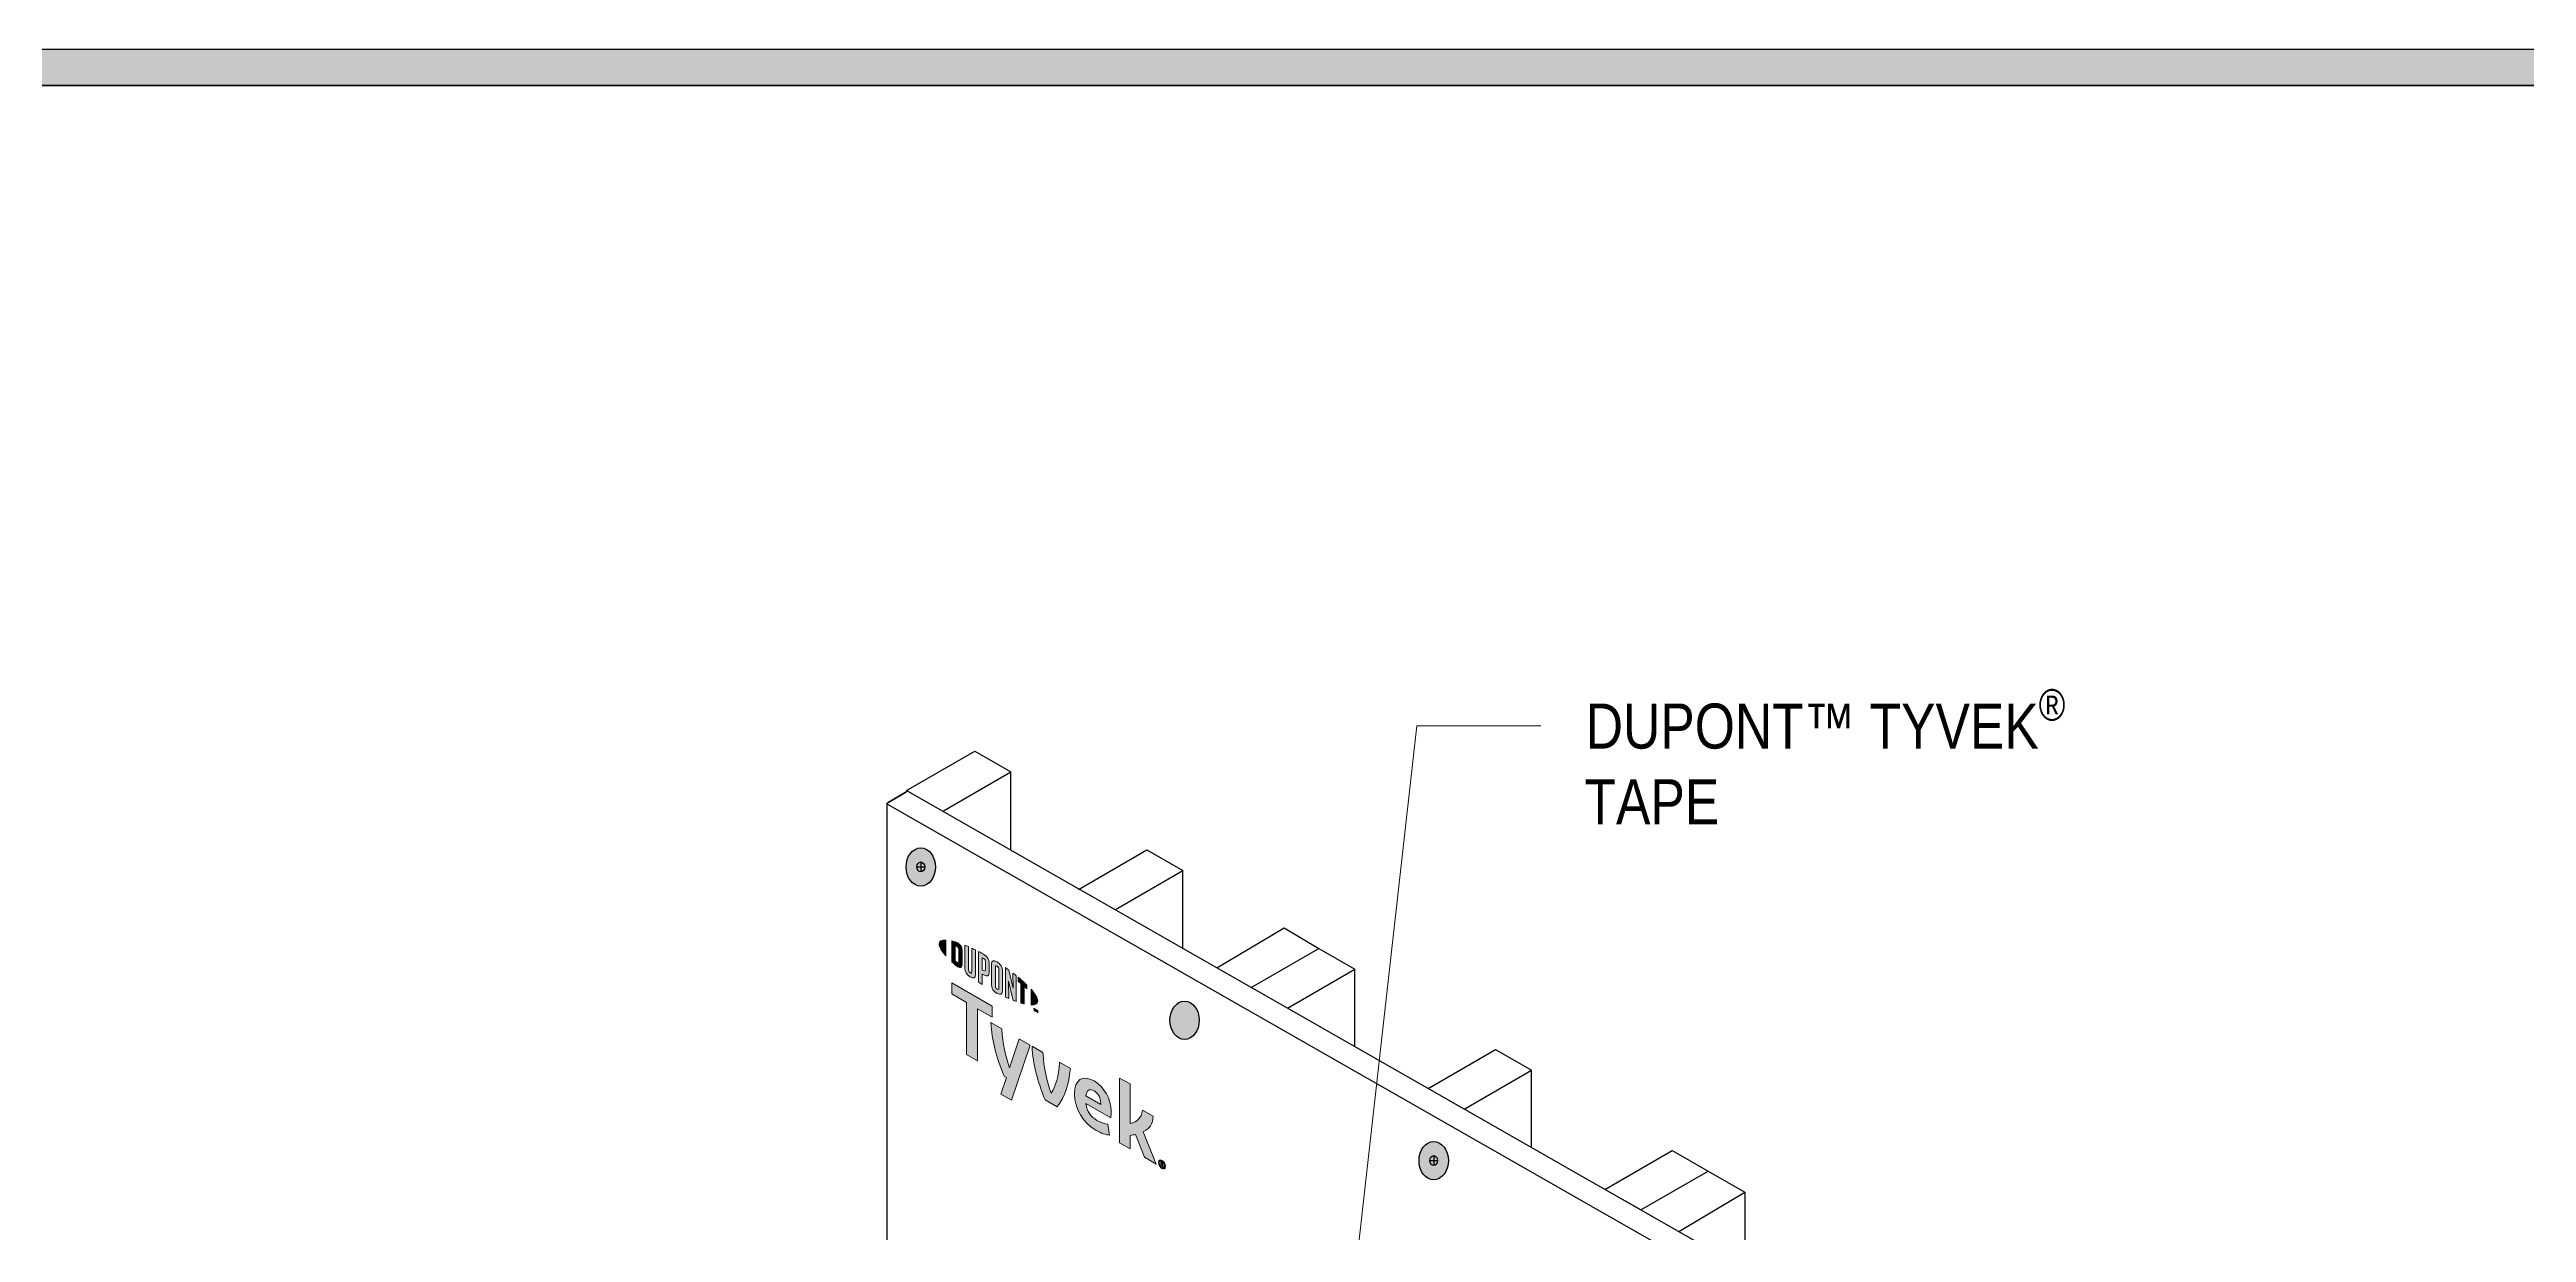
# Model space of a CAD drawing. Extents: x -1140 to 5605, y -816 to 2382.
# Drawn here: x 3921 to 4539, y 1428 to 1724 of the extents above; entities that cross this region are included whole.
import ezdxf

# ---------------------------------------------------------------- set-up
doc = ezdxf.new("R2010")
doc.units = 0
doc.header["$MEASUREMENT"] = 0
for name, color, linetype, lineweight in [('.ATI-TEXT', 7, 'Continuous', 0), ('G-ANNO-TTLB', 7, 'Continuous', 0), ('TYVEK', 7, 'Continuous', 0), ('wall scratch', 7, 'Continuous', 0), ('X-REF - TRACED', 7, 'Continuous', 0)]:
    doc.layers.add(name, color=color, linetype=linetype, lineweight=lineweight)

# ---------------------------------------------------------------- blocks, each defined once
blk = doc.blocks.new('Block_48')
at = {"layer": 'wall scratch', "color": 18, "lineweight": 25, "true_color": 0x000000}
for points in [[(4130.25, 1535.75)], [(4130.25, 1113.39)]]:
    blk.add_lwpolyline(points, dxfattribs=at)
blk = doc.blocks.new('Block_121')
at = {"layer": 'TYVEK', "true_color": 0x003b71, "transparency": 33554687}
h = blk.add_hatch(color=156, dxfattribs=at)
h.dxf.hatch_style = 2
edge = h.paths.add_edge_path()
edge.add_ellipse((4266.47, 1446.27), major_axis=(0, 4.78), ratio=0.766948, start_angle=0, end_angle=360)
at = {"layer": 'TYVEK', "color": 18, "lineweight": 25, "true_color": 0x000000}
for p, q in [((4266.47, 1447.53), (4266.47, 1445.06)), ((4265.5, 1446.3), (4267.44, 1446.3))]:
    blk.add_line(p, q, dxfattribs=at)
blk.add_lwpolyline([(4265.96, 1450.63)], dxfattribs=at)
for centre, major_axis, ratio in [((4266.47, 1446.27), (0, 4.78), 0.766948), ((4266.47, 1446.3), (0, 1.23), 0.788846)]:
    blk.add_ellipse(centre, major_axis=major_axis, ratio=ratio, dxfattribs=at)
blk = doc.blocks.new('Block_122')
at = {"layer": 'TYVEK', "true_color": 0x003b71, "transparency": 33554687}
h = blk.add_hatch(color=156, dxfattribs=at)
h.dxf.hatch_style = 2
edge = h.paths.add_edge_path()
edge.add_ellipse((4138.4, 1519.61), major_axis=(0, 4.78), ratio=0.766948, start_angle=0, end_angle=360)
at = {"layer": 'TYVEK', "color": 18, "lineweight": 25, "true_color": 0x000000}
for p, q in [((4137.43, 1519.64), (4139.38, 1519.64)), ((4138.4, 1520.87), (4138.4, 1518.41))]:
    blk.add_line(p, q, dxfattribs=at)
for centre, major_axis, ratio in [((4138.4, 1519.61), (0, 4.78), 0.766948), ((4138.4, 1519.64), (0, 1.23), 0.788846)]:
    blk.add_ellipse(centre, major_axis=major_axis, ratio=ratio, dxfattribs=at)
blk = doc.blocks.new('Block_486')
at = {"layer": '.ATI-TEXT', "char_height": 0.2, "attachment_point": 7}
for s, insert in [('\\C18;\\c0;\\FArial Narrow|b0|i0|c1;\\H11.249999;\\W1.000000;DUPONT™ TYVEK', (4304.45, 1549.03)), ('\\C18;\\c0;\\FArial Narrow|b0|i0|c1;\\H7.874999;\\W1.000000;®', (4417.55, 1556.06)), ('\\C18;\\c0;\\FArial Narrow|b0|i0|c1;\\H11.249999;\\W1.000000;TAPE', (4304.12, 1530.28))]:
    blk.add_mtext(s, dxfattribs=dict(at, insert=insert))
blk = doc.blocks.new('Block_485')
at = {"layer": '.ATI-TEXT', "true_color": 0x000000, "transparency": 33554687}
h = blk.add_hatch(color=18, dxfattribs=at)
h.dxf.hatch_style = 2
h.paths.add_polyline_path([(4245.47, 1388.12), (4242.35, 1377.15), (4241.74, 1388.54)])
at = {"layer": '.ATI-TEXT', "color": 18, "lineweight": 0, "true_color": 0x000000}
for p, q in [((4243.61, 1388.33), (4262.23, 1554.85)), ((4262.23, 1554.85), (4293.19, 1554.85))]:
    blk.add_line(p, q, dxfattribs=at)
at = {"layer": '.ATI-TEXT'}
blk.add_lwpolyline([(4245.47, 1388.12), (4242.35, 1377.15), (4241.74, 1388.54), (4241.74, 1388.54)], close=True, dxfattribs=at)
blk.add_blockref('Block_486', (0, 0), dxfattribs=at)
blk = doc.blocks.new('Block_546')
at = {"layer": 'X-REF - TRACED', "true_color": 0x848484, "transparency": 33554687}
h = blk.add_hatch(color=252, dxfattribs=at)
h.dxf.hatch_style = 2
edge = h.paths.add_edge_path()
edge.add_spline(control_points=[(4142.99, 1500.36), (4142.99, 1499.64), (4143.6, 1498.61), (4144.67, 1497.41), (4144.67, 1497.41), (4144.67, 1501.35), (4144.67, 1501.35), (4143.6, 1501.39), (4142.99, 1501.07), (4142.99, 1500.36)], knot_values=[0, 0, 0, 0, 1, 1, 1, 2, 2, 2, 3, 3, 3, 3], degree=3, periodic=0)
h = blk.add_hatch(color=252, dxfattribs=at)
h.dxf.hatch_style = 2
edge = h.paths.add_edge_path()
edge.add_spline(control_points=[(4147.87, 1495.93), (4147.87, 1495.63), (4147.71, 1495.62), (4147.52, 1495.73), (4147.38, 1495.81), (4147.15, 1496), (4146.96, 1496.17), (4146.96, 1496.17), (4146.96, 1499.94), (4146.96, 1499.94), (4147.15, 1499.89), (4147.38, 1499.82), (4147.52, 1499.73), (4147.71, 1499.62), (4147.87, 1499.43), (4147.87, 1499.13), (4147.87, 1499.13), (4147.87, 1495.93), (4147.87, 1495.93)], knot_values=[0, 0, 0, 0, 1, 1, 1, 2, 2, 2, 3, 3, 3, 4, 4, 4, 5, 5, 5, 6, 6, 6, 6], degree=3, periodic=0)
edge = h.paths.add_edge_path()
edge.add_spline(control_points=[(4147.65, 1500.65), (4147.35, 1500.82), (4146.92, 1500.97), (4146.14, 1501.14), (4146.14, 1501.14), (4146.14, 1495.91), (4146.14, 1495.91), (4146.83, 1495.28), (4147.35, 1494.84), (4147.65, 1494.67), (4148.33, 1494.27), (4148.72, 1494.53), (4148.72, 1495.3), (4148.72, 1495.3), (4148.72, 1498.77), (4148.72, 1498.77), (4148.72, 1499.54), (4148.33, 1500.25), (4147.65, 1500.65)], knot_values=[0, 0, 0, 0, 1, 1, 1, 2, 2, 2, 3, 3, 3, 4, 4, 4, 5, 5, 5, 6, 6, 6, 6], degree=3, periodic=0)
h = blk.add_hatch(color=252, dxfattribs=at)
h.dxf.hatch_style = 2
edge = h.paths.add_edge_path()
edge.add_spline(control_points=[(4151.11, 1493.44), (4151.11, 1493.14), (4151.02, 1493), (4150.69, 1493.24), (4150.37, 1493.47), (4150.28, 1493.68), (4150.28, 1494.03), (4150.28, 1494.03), (4150.28, 1499.72), (4150.28, 1499.72), (4150.07, 1499.82), (4149.59, 1500.02), (4149.39, 1500.1), (4149.39, 1500.1), (4149.39, 1494.35), (4149.39, 1494.35), (4149.39, 1493.43), (4149.77, 1492.85), (4150.69, 1492.2), (4151.54, 1491.6), (4152.05, 1491.79), (4152.05, 1492.81), (4152.05, 1492.81), (4152.05, 1498.89), (4152.05, 1498.89), (4151.88, 1498.98), (4151.3, 1499.26), (4151.11, 1499.34), (4151.11, 1499.34), (4151.11, 1493.44), (4151.11, 1493.44)], knot_values=[0, 0, 0, 0, 1, 1, 1, 2, 2, 2, 3, 3, 3, 4, 4, 4, 5, 5, 5, 6, 6, 6, 7, 7, 7, 8, 8, 8, 9, 9, 9, 10, 10, 10, 10], degree=3, periodic=0)
h = blk.add_hatch(color=252, dxfattribs=at)
h.dxf.hatch_style = 2
edge = h.paths.add_edge_path()
edge.add_spline(control_points=[(4154.53, 1493.97), (4154.53, 1493.64), (4154.43, 1493.53), (4154.05, 1493.75), (4154.05, 1493.75), (4153.72, 1493.94), (4153.72, 1493.94), (4153.72, 1493.94), (4153.72, 1496.96), (4153.72, 1496.96), (4153.87, 1496.88), (4153.95, 1496.84), (4154.04, 1496.79), (4154.45, 1496.55), (4154.53, 1496.32), (4154.53, 1495.99), (4154.53, 1495.99), (4154.53, 1493.97), (4154.53, 1493.97)], knot_values=[0, 0, 0, 0, 1, 1, 1, 2, 2, 2, 3, 3, 3, 4, 4, 4, 5, 5, 5, 6, 6, 6, 6], degree=3, periodic=0)
edge = h.paths.add_edge_path()
edge.add_spline(control_points=[(4154.09, 1497.82), (4153.93, 1497.92), (4153.33, 1498.24), (4152.78, 1498.52), (4152.78, 1498.52), (4152.78, 1490.86), (4152.78, 1490.86), (4152.97, 1490.75), (4153.46, 1490.43), (4153.72, 1490.27), (4153.72, 1490.27), (4153.72, 1492.87), (4153.72, 1492.87), (4153.72, 1492.87), (4154.09, 1492.66), (4154.09, 1492.66), (4155.07, 1492.1), (4155.48, 1492.37), (4155.48, 1493.34), (4155.48, 1493.34), (4155.48, 1495.6), (4155.48, 1495.6), (4155.48, 1496.55), (4155.02, 1497.29), (4154.09, 1497.82)], knot_values=[0, 0, 0, 0, 1, 1, 1, 2, 2, 2, 3, 3, 3, 4, 4, 4, 5, 5, 5, 6, 6, 6, 7, 7, 7, 8, 8, 8, 8], degree=3, periodic=0)
h = blk.add_hatch(color=252, dxfattribs=at)
h.dxf.hatch_style = 2
edge = h.paths.add_edge_path()
edge.add_spline(control_points=[(4157.88, 1489.36), (4157.88, 1489.06), (4157.8, 1488.95), (4157.46, 1489.13), (4157.12, 1489.32), (4157.03, 1489.54), (4157.03, 1489.85), (4157.03, 1489.85), (4157.03, 1494.63), (4157.03, 1494.63), (4157.03, 1494.94), (4157.12, 1495.06), (4157.46, 1494.85), (4157.8, 1494.65), (4157.88, 1494.43), (4157.88, 1494.13), (4157.88, 1494.13), (4157.88, 1489.36), (4157.88, 1489.36)], knot_values=[0, 0, 0, 0, 1, 1, 1, 2, 2, 2, 3, 3, 3, 4, 4, 4, 5, 5, 5, 6, 6, 6, 6], degree=3, periodic=0)
edge = h.paths.add_edge_path()
edge.add_spline(control_points=[(4157.46, 1495.92), (4156.59, 1496.47), (4156.08, 1496.33), (4156.08, 1495.32), (4156.08, 1495.32), (4156.08, 1490.31), (4156.08, 1490.31), (4156.08, 1489.25), (4156.55, 1488.54), (4157.46, 1488.06), (4158.36, 1487.58), (4158.83, 1487.7), (4158.83, 1488.84), (4158.83, 1488.84), (4158.83, 1493.61), (4158.83, 1493.61), (4158.83, 1494.69), (4158.41, 1495.32), (4157.46, 1495.92)], knot_values=[0, 0, 0, 0, 1, 1, 1, 2, 2, 2, 3, 3, 3, 4, 4, 4, 5, 5, 5, 6, 6, 6, 6], degree=3, periodic=0)
h = blk.add_hatch(color=252, dxfattribs=at)
h.dxf.hatch_style = 2
edge = h.paths.add_edge_path()
edge.add_spline(control_points=[(4161.43, 1489.36), (4161.43, 1489.36), (4160.39, 1493.86), (4160.39, 1493.86), (4160.11, 1494.06), (4159.77, 1494.3), (4159.51, 1494.48), (4159.51, 1494.48), (4159.51, 1487.14), (4159.51, 1487.14), (4159.69, 1487.05), (4160.16, 1486.84), (4160.41, 1486.74), (4160.41, 1486.74), (4160.33, 1491.11), (4160.33, 1491.11), (4160.33, 1491.11), (4161.43, 1486.31), (4161.43, 1486.31), (4161.67, 1486.22), (4162.01, 1486.09), (4162.24, 1486.01), (4162.24, 1486.01), (4162.24, 1492.46), (4162.24, 1492.46), (4162, 1492.65), (4161.58, 1492.98), (4161.37, 1493.13), (4161.37, 1493.13), (4161.43, 1489.36), (4161.43, 1489.36)], knot_values=[0, 0, 0, 0, 1, 1, 1, 2, 2, 2, 3, 3, 3, 4, 4, 4, 5, 5, 5, 6, 6, 6, 7, 7, 7, 8, 8, 8, 9, 9, 9, 10, 10, 10, 10], degree=3, periodic=0)
h = blk.add_hatch(color=252, dxfattribs=at)
h.dxf.hatch_style = 2
edge = h.paths.add_edge_path()
edge.add_spline(control_points=[(4162.7, 1491.07), (4162.93, 1490.88), (4163.16, 1490.7), (4163.38, 1490.51), (4163.38, 1490.51), (4163.38, 1485.63), (4163.38, 1485.63), (4163.59, 1485.57), (4163.97, 1485.46), (4164.22, 1485.4), (4164.22, 1485.4), (4164.22, 1489.8), (4164.22, 1489.8), (4164.47, 1489.59), (4164.7, 1489.38), (4164.91, 1489.19), (4164.91, 1489.19), (4164.91, 1490.13), (4164.91, 1490.13), (4164.24, 1490.78), (4163.53, 1491.41), (4162.7, 1492.09), (4162.7, 1492.09), (4162.7, 1491.07), (4162.7, 1491.07)], knot_values=[0, 0, 0, 0, 1, 1, 1, 2, 2, 2, 3, 3, 3, 4, 4, 4, 5, 5, 5, 6, 6, 6, 7, 7, 7, 8, 8, 8, 8], degree=3, periodic=0)
h = blk.add_hatch(color=252, dxfattribs=at)
h.dxf.hatch_style = 2
edge = h.paths.add_edge_path()
edge.add_spline(control_points=[(4167.59, 1486.15), (4167.59, 1485.43), (4166.98, 1485.11), (4165.92, 1485.14), (4165.92, 1485.14), (4165.92, 1489.09), (4165.92, 1489.09), (4166.98, 1487.89), (4167.59, 1486.87), (4167.59, 1486.15)], knot_values=[0, 0, 0, 0, 1, 1, 1, 2, 2, 2, 3, 3, 3, 3], degree=3, periodic=0)
h = blk.add_hatch(color=252, dxfattribs=at)
h.dxf.hatch_style = 2
edge = h.paths.add_edge_path()
edge.add_spline(control_points=[(4167.1, 1484.07), (4167.1, 1484.07), (4167.2, 1484.01), (4167.2, 1484.01), (4167.2, 1484.01), (4167.35, 1483.65), (4167.35, 1483.65), (4167.35, 1483.65), (4167.5, 1483.84), (4167.5, 1483.84), (4167.5, 1483.84), (4167.59, 1483.78), (4167.59, 1483.78), (4167.59, 1483.78), (4167.59, 1483.21), (4167.59, 1483.21), (4167.59, 1483.21), (4167.5, 1483.26), (4167.5, 1483.26), (4167.5, 1483.26), (4167.5, 1483.67), (4167.5, 1483.67), (4167.5, 1483.67), (4167.35, 1483.48), (4167.35, 1483.48), (4167.35, 1483.48), (4167.34, 1483.49), (4167.34, 1483.49), (4167.34, 1483.49), (4167.19, 1483.85), (4167.19, 1483.85), (4167.19, 1483.85), (4167.19, 1483.45), (4167.19, 1483.45), (4167.19, 1483.45), (4167.1, 1483.5), (4167.1, 1483.5), (4167.1, 1483.5), (4167.1, 1484.07), (4167.1, 1484.07)], knot_values=[0, 0, 0, 0, 1, 1, 1, 2, 2, 2, 3, 3, 3, 4, 4, 4, 5, 5, 5, 6, 6, 6, 7, 7, 7, 8, 8, 8, 9, 9, 9, 10, 10, 10, 11, 11, 11, 12, 12, 12, 13, 13, 13, 13], degree=3, periodic=0)
edge = h.paths.add_edge_path()
edge.add_spline(control_points=[(4166.74, 1484.17), (4166.74, 1484.17), (4166.59, 1484.26), (4166.59, 1484.26), (4166.59, 1484.26), (4166.59, 1484.36), (4166.59, 1484.36), (4166.59, 1484.36), (4166.99, 1484.13), (4166.99, 1484.13), (4166.99, 1484.13), (4166.99, 1484.03), (4166.99, 1484.03), (4166.99, 1484.03), (4166.84, 1484.12), (4166.84, 1484.12), (4166.84, 1484.12), (4166.84, 1483.65), (4166.84, 1483.65), (4166.84, 1483.65), (4166.74, 1483.7), (4166.74, 1483.7), (4166.74, 1483.7), (4166.74, 1484.17), (4166.74, 1484.17)], knot_values=[0, 0, 0, 0, 1, 1, 1, 2, 2, 2, 3, 3, 3, 4, 4, 4, 5, 5, 5, 6, 6, 6, 7, 7, 7, 8, 8, 8, 8], degree=3, periodic=0)
at = {"layer": 'X-REF - TRACED'}
for points, knots in [([(4142.99, 1500.36), (4142.99, 1499.64), (4143.6, 1498.61), (4144.67, 1497.41), (4144.67, 1497.41), (4144.67, 1501.35), (4144.67, 1501.35), (4143.6, 1501.39), (4142.99, 1501.07), (4142.99, 1500.36)], [0, 0, 0, 0, 1, 1, 1, 2, 2, 2, 3, 3, 3, 3]), ([(4147.65, 1500.65), (4147.35, 1500.82), (4146.92, 1500.97), (4146.14, 1501.14), (4146.14, 1501.14), (4146.14, 1495.91), (4146.14, 1495.91), (4146.83, 1495.28), (4147.35, 1494.84), (4147.65, 1494.67), (4148.33, 1494.27), (4148.72, 1494.53), (4148.72, 1495.3), (4148.72, 1495.3), (4148.72, 1498.77), (4148.72, 1498.77), (4148.72, 1499.54), (4148.33, 1500.25), (4147.65, 1500.65)], [0, 0, 0, 0, 1, 1, 1, 2, 2, 2, 3, 3, 3, 4, 4, 4, 5, 5, 5, 6, 6, 6, 6]), ([(4147.87, 1495.93), (4147.87, 1495.63), (4147.71, 1495.62), (4147.52, 1495.73), (4147.38, 1495.81), (4147.15, 1496), (4146.96, 1496.17), (4146.96, 1496.17), (4146.96, 1499.94), (4146.96, 1499.94), (4147.15, 1499.89), (4147.38, 1499.82), (4147.52, 1499.73), (4147.71, 1499.62), (4147.87, 1499.43), (4147.87, 1499.13), (4147.87, 1499.13), (4147.87, 1495.93), (4147.87, 1495.93)], [0, 0, 0, 0, 1, 1, 1, 2, 2, 2, 3, 3, 3, 4, 4, 4, 5, 5, 5, 6, 6, 6, 6]), ([(4151.11, 1493.44), (4151.11, 1493.14), (4151.02, 1493), (4150.69, 1493.24), (4150.37, 1493.47), (4150.28, 1493.68), (4150.28, 1494.03), (4150.28, 1494.03), (4150.28, 1499.72), (4150.28, 1499.72), (4150.07, 1499.82), (4149.59, 1500.02), (4149.39, 1500.1), (4149.39, 1500.1), (4149.39, 1494.35), (4149.39, 1494.35), (4149.39, 1493.43), (4149.77, 1492.85), (4150.69, 1492.2), (4151.54, 1491.6), (4152.05, 1491.79), (4152.05, 1492.81), (4152.05, 1492.81), (4152.05, 1498.89), (4152.05, 1498.89), (4151.88, 1498.98), (4151.3, 1499.26), (4151.11, 1499.34), (4151.11, 1499.34), (4151.11, 1493.44), (4151.11, 1493.44)], [0, 0, 0, 0, 1, 1, 1, 2, 2, 2, 3, 3, 3, 4, 4, 4, 5, 5, 5, 6, 6, 6, 7, 7, 7, 8, 8, 8, 9, 9, 9, 10, 10, 10, 10]), ([(4154.09, 1497.82), (4153.93, 1497.92), (4153.33, 1498.24), (4152.78, 1498.52), (4152.78, 1498.52), (4152.78, 1490.86), (4152.78, 1490.86), (4152.97, 1490.75), (4153.46, 1490.43), (4153.72, 1490.27), (4153.72, 1490.27), (4153.72, 1492.87), (4153.72, 1492.87), (4153.72, 1492.87), (4154.09, 1492.66), (4154.09, 1492.66), (4155.07, 1492.1), (4155.48, 1492.37), (4155.48, 1493.34), (4155.48, 1493.34), (4155.48, 1495.6), (4155.48, 1495.6), (4155.48, 1496.55), (4155.02, 1497.29), (4154.09, 1497.82)], [0, 0, 0, 0, 1, 1, 1, 2, 2, 2, 3, 3, 3, 4, 4, 4, 5, 5, 5, 6, 6, 6, 7, 7, 7, 8, 8, 8, 8]), ([(4154.53, 1493.97), (4154.53, 1493.64), (4154.43, 1493.53), (4154.05, 1493.75), (4154.05, 1493.75), (4153.72, 1493.94), (4153.72, 1493.94), (4153.72, 1493.94), (4153.72, 1496.96), (4153.72, 1496.96), (4153.87, 1496.88), (4153.95, 1496.84), (4154.04, 1496.79), (4154.45, 1496.55), (4154.53, 1496.32), (4154.53, 1495.99), (4154.53, 1495.99), (4154.53, 1493.97), (4154.53, 1493.97)], [0, 0, 0, 0, 1, 1, 1, 2, 2, 2, 3, 3, 3, 4, 4, 4, 5, 5, 5, 6, 6, 6, 6]), ([(4157.46, 1495.92), (4156.59, 1496.47), (4156.08, 1496.33), (4156.08, 1495.32), (4156.08, 1495.32), (4156.08, 1490.31), (4156.08, 1490.31), (4156.08, 1489.25), (4156.55, 1488.54), (4157.46, 1488.06), (4158.36, 1487.58), (4158.83, 1487.7), (4158.83, 1488.84), (4158.83, 1488.84), (4158.83, 1493.61), (4158.83, 1493.61), (4158.83, 1494.69), (4158.41, 1495.32), (4157.46, 1495.92)], [0, 0, 0, 0, 1, 1, 1, 2, 2, 2, 3, 3, 3, 4, 4, 4, 5, 5, 5, 6, 6, 6, 6]), ([(4157.88, 1489.36), (4157.88, 1489.06), (4157.8, 1488.95), (4157.46, 1489.13), (4157.12, 1489.32), (4157.03, 1489.54), (4157.03, 1489.85), (4157.03, 1489.85), (4157.03, 1494.63), (4157.03, 1494.63), (4157.03, 1494.94), (4157.12, 1495.06), (4157.46, 1494.85), (4157.8, 1494.65), (4157.88, 1494.43), (4157.88, 1494.13), (4157.88, 1494.13), (4157.88, 1489.36), (4157.88, 1489.36)], [0, 0, 0, 0, 1, 1, 1, 2, 2, 2, 3, 3, 3, 4, 4, 4, 5, 5, 5, 6, 6, 6, 6]), ([(4161.43, 1489.36), (4161.43, 1489.36), (4160.39, 1493.86), (4160.39, 1493.86), (4160.11, 1494.06), (4159.77, 1494.3), (4159.51, 1494.48), (4159.51, 1494.48), (4159.51, 1487.14), (4159.51, 1487.14), (4159.69, 1487.05), (4160.16, 1486.84), (4160.41, 1486.74), (4160.41, 1486.74), (4160.33, 1491.11), (4160.33, 1491.11), (4160.33, 1491.11), (4161.43, 1486.31), (4161.43, 1486.31), (4161.67, 1486.22), (4162.01, 1486.09), (4162.24, 1486.01), (4162.24, 1486.01), (4162.24, 1492.46), (4162.24, 1492.46), (4162, 1492.65), (4161.58, 1492.98), (4161.37, 1493.13), (4161.37, 1493.13), (4161.43, 1489.36), (4161.43, 1489.36)], [0, 0, 0, 0, 1, 1, 1, 2, 2, 2, 3, 3, 3, 4, 4, 4, 5, 5, 5, 6, 6, 6, 7, 7, 7, 8, 8, 8, 9, 9, 9, 10, 10, 10, 10]), ([(4162.7, 1491.07), (4162.93, 1490.88), (4163.16, 1490.7), (4163.38, 1490.51), (4163.38, 1490.51), (4163.38, 1485.63), (4163.38, 1485.63), (4163.59, 1485.57), (4163.97, 1485.46), (4164.22, 1485.4), (4164.22, 1485.4), (4164.22, 1489.8), (4164.22, 1489.8), (4164.47, 1489.59), (4164.7, 1489.38), (4164.91, 1489.19), (4164.91, 1489.19), (4164.91, 1490.13), (4164.91, 1490.13), (4164.24, 1490.78), (4163.53, 1491.41), (4162.7, 1492.09), (4162.7, 1492.09), (4162.7, 1491.07), (4162.7, 1491.07)], [0, 0, 0, 0, 1, 1, 1, 2, 2, 2, 3, 3, 3, 4, 4, 4, 5, 5, 5, 6, 6, 6, 7, 7, 7, 8, 8, 8, 8]), ([(4167.59, 1486.15), (4167.59, 1485.43), (4166.98, 1485.11), (4165.92, 1485.14), (4165.92, 1485.14), (4165.92, 1489.09), (4165.92, 1489.09), (4166.98, 1487.89), (4167.59, 1486.87), (4167.59, 1486.15)], [0, 0, 0, 0, 1, 1, 1, 2, 2, 2, 3, 3, 3, 3]), ([(4166.74, 1484.17), (4166.74, 1484.17), (4166.59, 1484.26), (4166.59, 1484.26), (4166.59, 1484.26), (4166.59, 1484.36), (4166.59, 1484.36), (4166.59, 1484.36), (4166.99, 1484.13), (4166.99, 1484.13), (4166.99, 1484.13), (4166.99, 1484.03), (4166.99, 1484.03), (4166.99, 1484.03), (4166.84, 1484.12), (4166.84, 1484.12), (4166.84, 1484.12), (4166.84, 1483.65), (4166.84, 1483.65), (4166.84, 1483.65), (4166.74, 1483.7), (4166.74, 1483.7), (4166.74, 1483.7), (4166.74, 1484.17), (4166.74, 1484.17)], [0, 0, 0, 0, 1, 1, 1, 2, 2, 2, 3, 3, 3, 4, 4, 4, 5, 5, 5, 6, 6, 6, 7, 7, 7, 8, 8, 8, 8]), ([(4167.1, 1484.07), (4167.1, 1484.07), (4167.2, 1484.01), (4167.2, 1484.01), (4167.2, 1484.01), (4167.35, 1483.65), (4167.35, 1483.65), (4167.35, 1483.65), (4167.5, 1483.84), (4167.5, 1483.84), (4167.5, 1483.84), (4167.59, 1483.78), (4167.59, 1483.78), (4167.59, 1483.78), (4167.59, 1483.21), (4167.59, 1483.21), (4167.59, 1483.21), (4167.5, 1483.26), (4167.5, 1483.26), (4167.5, 1483.26), (4167.5, 1483.67), (4167.5, 1483.67), (4167.5, 1483.67), (4167.35, 1483.48), (4167.35, 1483.48), (4167.35, 1483.48), (4167.34, 1483.49), (4167.34, 1483.49), (4167.34, 1483.49), (4167.19, 1483.85), (4167.19, 1483.85), (4167.19, 1483.85), (4167.19, 1483.45), (4167.19, 1483.45), (4167.19, 1483.45), (4167.1, 1483.5), (4167.1, 1483.5), (4167.1, 1483.5), (4167.1, 1484.07), (4167.1, 1484.07)], [0, 0, 0, 0, 1, 1, 1, 2, 2, 2, 3, 3, 3, 4, 4, 4, 5, 5, 5, 6, 6, 6, 7, 7, 7, 8, 8, 8, 9, 9, 9, 10, 10, 10, 11, 11, 11, 12, 12, 12, 13, 13, 13, 13])]:
    blk.add_open_spline(points, degree=3, knots=knots, dxfattribs=at)
blk = doc.blocks.new('Block_550')
at = {"layer": 'X-REF - TRACED', "true_color": 0x848484, "transparency": 33554687}
h = blk.add_hatch(color=252, dxfattribs=at)
h.dxf.hatch_style = 2
h.paths.add_polyline_path([(4156.24, 1484.82), (4146.14, 1490.66), (4146.14, 1487.91), (4149.79, 1485.81), (4149.79, 1472.81), (4152.6, 1471.19), (4152.6, 1484.19), (4156.24, 1482.08)])
h = blk.add_hatch(color=252, dxfattribs=at)
h.dxf.hatch_style = 2
edge = h.paths.add_edge_path()
edge.add_spline(control_points=[(4173.03, 1470.88), (4172.86, 1467.14), (4172.11, 1464.96), (4170.96, 1463.09), (4169.84, 1466.27), (4169.11, 1469.3), (4168.9, 1473.27), (4168.9, 1473.27), (4166.17, 1474.84), (4166.17, 1474.84), (4166.46, 1470.16), (4167.35, 1466.75), (4169.46, 1461.45), (4169.46, 1461.45), (4172.47, 1459.72), (4172.47, 1459.72), (4174.51, 1462.61), (4175.35, 1465.03), (4175.74, 1469.32), (4175.74, 1469.32), (4173.03, 1470.88), (4173.03, 1470.88)], knot_values=[0, 0, 0, 0, 1, 1, 1, 2, 2, 2, 3, 3, 3, 4, 4, 4, 5, 5, 5, 6, 6, 6, 7, 7, 7, 7], degree=3, periodic=0)
h = blk.add_hatch(color=252, dxfattribs=at)
h.dxf.hatch_style = 2
edge = h.paths.add_edge_path()
edge.add_spline(control_points=[(4179.6, 1462.43), (4179.6, 1462.43), (4183.33, 1460.28), (4183.33, 1460.28), (4183.33, 1460.28), (4183.33, 1460.55), (4183.33, 1460.55), (4183.33, 1461.81), (4182.74, 1463.07), (4181.66, 1463.7), (4180.53, 1464.35), (4179.78, 1463.86), (4179.6, 1462.43)], knot_values=[0, 0, 0, 0, 1, 1, 1, 2, 2, 2, 3, 3, 3, 4, 4, 4, 4], degree=3, periodic=0)
edge = h.paths.add_edge_path()
edge.add_spline(control_points=[(4185.55, 1452.66), (4184.68, 1452.71), (4183.41, 1453.13), (4182.11, 1453.88), (4178.96, 1455.7), (4176.8, 1459.24), (4176.8, 1462.97), (4176.8, 1466.55), (4178.78, 1467.83), (4181.66, 1466.17), (4184.23, 1464.68), (4185.92, 1461.62), (4185.92, 1458.61), (4185.92, 1457.93), (4185.88, 1457.37), (4185.84, 1456.94), (4185.84, 1456.94), (4179.64, 1460.52), (4179.64, 1460.52), (4179.9, 1458.58), (4180.82, 1457.23), (4182.39, 1456.33), (4183.35, 1455.77), (4184.27, 1455.49), (4185.12, 1455.41), (4185.12, 1455.41), (4185.55, 1452.66), (4185.55, 1452.66)], knot_values=[0, 0, 0, 0, 1, 1, 1, 2, 2, 2, 3, 3, 3, 4, 4, 4, 5, 5, 5, 6, 6, 6, 7, 7, 7, 8, 8, 8, 9, 9, 9, 9], degree=3, periodic=0)
h = blk.add_hatch(color=252, dxfattribs=at)
h.dxf.hatch_style = 2
edge = h.paths.add_edge_path()
edge.add_spline(control_points=[(4193.94, 1453.46), (4193.94, 1453.46), (4197.2, 1445.44), (4197.2, 1445.44), (4197.2, 1445.44), (4194.26, 1447.14), (4194.26, 1447.14), (4194.26, 1447.14), (4192, 1452.83), (4192, 1452.83), (4191.59, 1452.73), (4191.16, 1452.64), (4190.69, 1452.57), (4190.69, 1452.57), (4190.69, 1449.2), (4190.69, 1449.2), (4190.69, 1449.2), (4187.98, 1450.76), (4187.98, 1450.76), (4187.98, 1450.76), (4187.98, 1466.88), (4187.98, 1466.88), (4187.98, 1466.88), (4190.69, 1465.48), (4190.69, 1465.48), (4190.69, 1465.48), (4190.69, 1455.56), (4190.69, 1455.56), (4192.53, 1455.87), (4193.43, 1456.92), (4193.75, 1458.92), (4193.75, 1458.92), (4196.43, 1457.37), (4196.43, 1457.37), (4196.37, 1455.47), (4195.51, 1454.24), (4193.94, 1453.46)], knot_values=[0, 0, 0, 0, 1, 1, 1, 2, 2, 2, 3, 3, 3, 4, 4, 4, 5, 5, 5, 6, 6, 6, 7, 7, 7, 8, 8, 8, 9, 9, 9, 10, 10, 10, 11, 11, 11, 12, 12, 12, 12], degree=3, periodic=0)
at = {"layer": 'X-REF - TRACED'}
blk.add_lwpolyline([(4156.24, 1484.82), (4146.14, 1490.66), (4146.14, 1487.91), (4149.79, 1485.81), (4149.79, 1472.81), (4152.6, 1471.19), (4152.6, 1484.19), (4156.24, 1482.08)], close=True, dxfattribs=at)
for points, knots in [([(4173.03, 1470.88), (4172.86, 1467.14), (4172.11, 1464.96), (4170.96, 1463.09), (4169.84, 1466.27), (4169.11, 1469.3), (4168.9, 1473.27), (4168.9, 1473.27), (4166.17, 1474.84), (4166.17, 1474.84), (4166.46, 1470.16), (4167.35, 1466.75), (4169.46, 1461.45), (4169.46, 1461.45), (4172.47, 1459.72), (4172.47, 1459.72), (4174.51, 1462.61), (4175.35, 1465.03), (4175.74, 1469.32), (4175.74, 1469.32), (4173.03, 1470.88), (4173.03, 1470.88)], [0, 0, 0, 0, 1, 1, 1, 2, 2, 2, 3, 3, 3, 4, 4, 4, 5, 5, 5, 6, 6, 6, 7, 7, 7, 7]), ([(4185.55, 1452.66), (4184.68, 1452.71), (4183.41, 1453.13), (4182.11, 1453.88), (4178.96, 1455.7), (4176.8, 1459.24), (4176.8, 1462.97), (4176.8, 1466.55), (4178.78, 1467.83), (4181.66, 1466.17), (4184.23, 1464.68), (4185.92, 1461.62), (4185.92, 1458.61), (4185.92, 1457.93), (4185.88, 1457.37), (4185.84, 1456.94), (4185.84, 1456.94), (4179.64, 1460.52), (4179.64, 1460.52), (4179.9, 1458.58), (4180.82, 1457.23), (4182.39, 1456.33), (4183.35, 1455.77), (4184.27, 1455.49), (4185.12, 1455.41), (4185.12, 1455.41), (4185.55, 1452.66), (4185.55, 1452.66)], [0, 0, 0, 0, 1, 1, 1, 2, 2, 2, 3, 3, 3, 4, 4, 4, 5, 5, 5, 6, 6, 6, 7, 7, 7, 8, 8, 8, 9, 9, 9, 9]), ([(4193.94, 1453.46), (4193.94, 1453.46), (4197.2, 1445.44), (4197.2, 1445.44), (4197.2, 1445.44), (4194.26, 1447.14), (4194.26, 1447.14), (4194.26, 1447.14), (4192, 1452.83), (4192, 1452.83), (4191.59, 1452.73), (4191.16, 1452.64), (4190.69, 1452.57), (4190.69, 1452.57), (4190.69, 1449.2), (4190.69, 1449.2), (4190.69, 1449.2), (4187.98, 1450.76), (4187.98, 1450.76), (4187.98, 1450.76), (4187.98, 1466.88), (4187.98, 1466.88), (4187.98, 1466.88), (4190.69, 1465.48), (4190.69, 1465.48), (4190.69, 1465.48), (4190.69, 1455.56), (4190.69, 1455.56), (4192.53, 1455.87), (4193.43, 1456.92), (4193.75, 1458.92), (4193.75, 1458.92), (4196.43, 1457.37), (4196.43, 1457.37), (4196.37, 1455.47), (4195.51, 1454.24), (4193.94, 1453.46)], [0, 0, 0, 0, 1, 1, 1, 2, 2, 2, 3, 3, 3, 4, 4, 4, 5, 5, 5, 6, 6, 6, 7, 7, 7, 8, 8, 8, 9, 9, 9, 10, 10, 10, 11, 11, 11, 12, 12, 12, 12]), ([(4179.6, 1462.43), (4179.6, 1462.43), (4183.33, 1460.28), (4183.33, 1460.28), (4183.33, 1460.28), (4183.33, 1460.55), (4183.33, 1460.55), (4183.33, 1461.81), (4182.74, 1463.07), (4181.66, 1463.7), (4180.53, 1464.35), (4179.78, 1463.86), (4179.6, 1462.43)], [0, 0, 0, 0, 1, 1, 1, 2, 2, 2, 3, 3, 3, 4, 4, 4, 4])]:
    blk.add_open_spline(points, degree=3, knots=knots, dxfattribs=at)
blk = doc.blocks.new('Block_549')
at = {"layer": 'X-REF - TRACED', "true_color": 0x848484, "transparency": 33554687}
h = blk.add_hatch(color=252, dxfattribs=at)
h.dxf.hatch_style = 2
edge = h.paths.add_edge_path()
edge.add_spline(control_points=[(4162.98, 1476.68), (4162.98, 1476.68), (4160.55, 1469.44), (4160.55, 1469.44), (4159.52, 1472.47), (4158.85, 1475.4), (4158.64, 1479.19), (4158.64, 1479.19), (4155.92, 1480.76), (4155.92, 1480.76), (4156.21, 1476.08), (4157.09, 1472.67), (4159.21, 1467.37), (4159.21, 1467.37), (4159.76, 1467.06), (4159.76, 1467.06), (4159.76, 1467.06), (4158.37, 1462.92), (4158.37, 1462.92), (4158.37, 1462.92), (4161.07, 1461.35), (4161.07, 1461.35), (4161.07, 1461.35), (4165.69, 1475.12), (4165.69, 1475.12), (4165.69, 1475.12), (4162.98, 1476.68), (4162.98, 1476.68)], knot_values=[0, 0, 0, 0, 1, 1, 1, 2, 2, 2, 3, 3, 3, 4, 4, 4, 5, 5, 5, 6, 6, 6, 7, 7, 7, 8, 8, 8, 9, 9, 9, 9], degree=3, periodic=0)
at = {"layer": 'X-REF - TRACED'}
blk.add_open_spline([(4162.98, 1476.68), (4162.98, 1476.68), (4160.55, 1469.44), (4160.55, 1469.44), (4159.52, 1472.47), (4158.85, 1475.4), (4158.64, 1479.19), (4158.64, 1479.19), (4155.92, 1480.76), (4155.92, 1480.76), (4156.21, 1476.08), (4157.09, 1472.67), (4159.21, 1467.37), (4159.21, 1467.37), (4159.76, 1467.06), (4159.76, 1467.06), (4159.76, 1467.06), (4158.37, 1462.92), (4158.37, 1462.92), (4158.37, 1462.92), (4161.07, 1461.35), (4161.07, 1461.35), (4161.07, 1461.35), (4165.69, 1475.12), (4165.69, 1475.12), (4165.69, 1475.12), (4162.98, 1476.68), (4162.98, 1476.68)], degree=3, knots=[0, 0, 0, 0, 1, 1, 1, 2, 2, 2, 3, 3, 3, 4, 4, 4, 5, 5, 5, 6, 6, 6, 7, 7, 7, 8, 8, 8, 9, 9, 9, 9], dxfattribs=at)
blk.add_blockref('Block_550', (0, 0), dxfattribs=at)
blk = doc.blocks.new('Block_551')
at = {"layer": 'X-REF - TRACED', "true_color": 0x848484, "transparency": 33554687}
h = blk.add_hatch(color=252, dxfattribs=at)
h.dxf.hatch_style = 2
edge = h.paths.add_edge_path()
edge.add_spline(control_points=[(4198.5, 1445.75), (4198.5, 1445.75), (4198.5, 1445.46), (4198.5, 1445.46), (4198.5, 1445.46), (4198.61, 1445.39), (4198.61, 1445.39), (4198.72, 1445.33), (4198.78, 1445.33), (4198.78, 1445.44), (4198.78, 1445.55), (4198.72, 1445.62), (4198.61, 1445.69), (4198.61, 1445.69), (4198.5, 1445.75), (4198.5, 1445.75)], knot_values=[0, 0, 0, 0, 1, 1, 1, 2, 2, 2, 3, 3, 3, 4, 4, 4, 5, 5, 5, 5], degree=3, periodic=0)
edge = h.paths.add_edge_path()
edge.add_spline(control_points=[(4198.3, 1446.05), (4198.3, 1446.05), (4198.61, 1445.87), (4198.61, 1445.87), (4198.84, 1445.74), (4198.96, 1445.54), (4198.96, 1445.33), (4198.96, 1445.19), (4198.9, 1445.12), (4198.79, 1445.14), (4198.85, 1444.98), (4198.92, 1444.81), (4199.02, 1444.62), (4199.02, 1444.62), (4198.79, 1444.75), (4198.79, 1444.75), (4198.71, 1444.92), (4198.65, 1445.07), (4198.6, 1445.21), (4198.6, 1445.21), (4198.5, 1445.27), (4198.5, 1445.27), (4198.5, 1445.27), (4198.5, 1444.92), (4198.5, 1444.92), (4198.5, 1444.92), (4198.3, 1445.03), (4198.3, 1445.03), (4198.3, 1445.03), (4198.3, 1446.05), (4198.3, 1446.05)], knot_values=[0, 0, 0, 0, 1, 1, 1, 2, 2, 2, 3, 3, 3, 4, 4, 4, 5, 5, 5, 6, 6, 6, 7, 7, 7, 8, 8, 8, 9, 9, 9, 10, 10, 10, 10], degree=3, periodic=0)
edge = h.paths.add_edge_path()
edge.add_spline(control_points=[(4198.62, 1446.13), (4198.19, 1446.38), (4197.95, 1446.23), (4197.95, 1445.73), (4197.95, 1445.22), (4198.19, 1444.8), (4198.62, 1444.55), (4199.04, 1444.31), (4199.29, 1444.44), (4199.29, 1444.95), (4199.29, 1445.46), (4199.04, 1445.88), (4198.62, 1446.13)], knot_values=[0, 0, 0, 0, 1, 1, 1, 2, 2, 2, 3, 3, 3, 4, 4, 4, 4], degree=3, periodic=0)
edge = h.paths.add_edge_path()
edge.add_spline(control_points=[(4198.62, 1446.33), (4199.14, 1446.03), (4199.49, 1445.44), (4199.49, 1444.84), (4199.49, 1444.23), (4199.14, 1444.05), (4198.62, 1444.35), (4198.09, 1444.66), (4197.75, 1445.24), (4197.75, 1445.84), (4197.75, 1446.45), (4198.09, 1446.64), (4198.62, 1446.33)], knot_values=[0, 0, 0, 0, 1, 1, 1, 2, 2, 2, 3, 3, 3, 4, 4, 4, 4], degree=3, periodic=0)
at = {"layer": 'X-REF - TRACED'}
for points, knots in [([(4198.62, 1446.33), (4199.14, 1446.03), (4199.49, 1445.44), (4199.49, 1444.84), (4199.49, 1444.23), (4199.14, 1444.05), (4198.62, 1444.35), (4198.09, 1444.66), (4197.75, 1445.24), (4197.75, 1445.84), (4197.75, 1446.45), (4198.09, 1446.64), (4198.62, 1446.33)], [0, 0, 0, 0, 1, 1, 1, 2, 2, 2, 3, 3, 3, 4, 4, 4, 4]), ([(4198.62, 1446.13), (4198.19, 1446.38), (4197.95, 1446.23), (4197.95, 1445.73), (4197.95, 1445.22), (4198.19, 1444.8), (4198.62, 1444.55), (4199.04, 1444.31), (4199.29, 1444.44), (4199.29, 1444.95), (4199.29, 1445.46), (4199.04, 1445.88), (4198.62, 1446.13)], [0, 0, 0, 0, 1, 1, 1, 2, 2, 2, 3, 3, 3, 4, 4, 4, 4]), ([(4198.3, 1446.05), (4198.3, 1446.05), (4198.61, 1445.87), (4198.61, 1445.87), (4198.84, 1445.74), (4198.96, 1445.54), (4198.96, 1445.33), (4198.96, 1445.19), (4198.9, 1445.12), (4198.79, 1445.14), (4198.85, 1444.98), (4198.92, 1444.81), (4199.02, 1444.62), (4199.02, 1444.62), (4198.79, 1444.75), (4198.79, 1444.75), (4198.71, 1444.92), (4198.65, 1445.07), (4198.6, 1445.21), (4198.6, 1445.21), (4198.5, 1445.27), (4198.5, 1445.27), (4198.5, 1445.27), (4198.5, 1444.92), (4198.5, 1444.92), (4198.5, 1444.92), (4198.3, 1445.03), (4198.3, 1445.03), (4198.3, 1445.03), (4198.3, 1446.05), (4198.3, 1446.05)], [0, 0, 0, 0, 1, 1, 1, 2, 2, 2, 3, 3, 3, 4, 4, 4, 5, 5, 5, 6, 6, 6, 7, 7, 7, 8, 8, 8, 9, 9, 9, 10, 10, 10, 10]), ([(4198.5, 1445.75), (4198.5, 1445.75), (4198.5, 1445.46), (4198.5, 1445.46), (4198.5, 1445.46), (4198.61, 1445.39), (4198.61, 1445.39), (4198.72, 1445.33), (4198.78, 1445.33), (4198.78, 1445.44), (4198.78, 1445.55), (4198.72, 1445.62), (4198.61, 1445.69), (4198.61, 1445.69), (4198.5, 1445.75), (4198.5, 1445.75)], [0, 0, 0, 0, 1, 1, 1, 2, 2, 2, 3, 3, 3, 4, 4, 4, 5, 5, 5, 5])]:
    blk.add_open_spline(points, degree=3, knots=knots, dxfattribs=at)
blk = doc.blocks.new('Block_548')
at = {"layer": 'X-REF - TRACED'}
for name in ['Block_549', 'Block_551']:
    blk.add_blockref(name, (0, 0), dxfattribs=at)
blk = doc.blocks.new('Block_547')
at = {"layer": 'X-REF - TRACED'}
blk.add_blockref('Block_548', (0, 0), dxfattribs=at)
blk = doc.blocks.new('Block_545')
at = {"layer": 'X-REF - TRACED'}
for name in ['Block_546', 'Block_547']:
    blk.add_blockref(name, (0, 0), dxfattribs=at)

msp = doc.modelspace()

# ---------------------------------------------------------------- hatches: boundary and pattern name
at = {"layer": 'G-ANNO-TTLB', "true_color": 0xff00ff, "transparency": 33554687}
h = msp.add_hatch(color=6, dxfattribs=at)
edge = h.paths.add_edge_path()
edge.add_spline(control_points=[(5285.56, -733.23), (5285.56, -733.23), (2356.04, -733.23), (2356.04, -733.23), (2356.04, -733.23), (2356.04, 1723.77), (2356.04, 1723.77), (2356.04, 1723.77), (5285.56, 1723.77), (5285.56, 1723.77), (5285.56, 1723.77), (5285.56, -733.23), (5285.56, -733.23)], knot_values=[0, 0, 0, 0, 1, 1, 1, 2, 2, 2, 3, 3, 3, 4, 4, 4, 4], degree=3, periodic=0)
edge = h.paths.add_edge_path()
edge.add_spline(control_points=[(2365.04, 1714.77), (2365.04, 1714.77), (2365.04, -724.23), (2365.04, -724.23), (2365.04, -724.23), (5276.56, -724.23), (5276.56, -724.23), (5276.56, -724.23), (5276.56, 1714.77), (5276.56, 1714.77), (5276.56, 1714.77), (2365.04, 1714.77), (2365.04, 1714.77)], knot_values=[0, 0, 0, 0, 1, 1, 1, 2, 2, 2, 3, 3, 3, 4, 4, 4, 4], degree=3, periodic=0)
edge.add_line((2365.04, 1714.77), (2365.04, 1714.77))
at = {"layer": 'TYVEK', "true_color": 0x003b71, "transparency": 33554687}
h = msp.add_hatch(color=156, dxfattribs=at)
h.dxf.hatch_style = 2
edge = h.paths.add_edge_path()
edge.add_ellipse((4204.27, 1481.34), major_axis=(0, 4.78), ratio=0.766948, start_angle=0, end_angle=360)

# ---------------------------------------------------------------- linework, layer by layer
at = {"layer": 'G-ANNO-TTLB', "color": 6, "lineweight": 30, "true_color": 0xff00ff}
for p, q in [((5285.56, 1723.77), (2356.04, 1723.77)), ((5276.56, 1714.77), (2365.04, 1714.77)), ((2365.04, 1714.77), (5276.56, 1714.77))]:
    msp.add_line(p, q, dxfattribs=at)
at = {"layer": 'G-ANNO-TTLB', "color": 18, "lineweight": 0, "true_color": 0x000000}
msp.add_lwpolyline([(2365.04, -724.23), (2365.04, 1714.77), (5276.56, 1714.77), (5276.56, -724.23)], close=True, dxfattribs=at)
at = {"layer": 'G-ANNO-TTLB'}
for points in [[(5285.56, -733.23), (5285.56, -733.23), (2356.04, -733.23), (2356.04, -733.23), (2356.04, -733.23), (2356.04, 1723.77), (2356.04, 1723.77), (2356.04, 1723.77), (5285.56, 1723.77), (5285.56, 1723.77), (5285.56, 1723.77), (5285.56, -733.23), (5285.56, -733.23)], [(2365.04, 1714.77), (2365.04, 1714.77), (2365.04, -724.23), (2365.04, -724.23), (2365.04, -724.23), (5276.56, -724.23), (5276.56, -724.23), (5276.56, -724.23), (5276.56, 1714.77), (5276.56, 1714.77), (5276.56, 1714.77), (2365.04, 1714.77), (2365.04, 1714.77)]]:
    msp.add_open_spline(points, degree=3, knots=[0, 0, 0, 0, 1, 1, 1, 2, 2, 2, 3, 3, 3, 4, 4, 4, 4], dxfattribs=at)
at = {"layer": 'TYVEK', "color": 18, "lineweight": 30, "true_color": 0x000000}
msp.add_line((4129.89, 1535.41), (4129.89, 1113.14), dxfattribs=at)
at = {"layer": 'TYVEK', "color": 18, "lineweight": 25, "true_color": 0x000000}
msp.add_line((4129.89, 1535.41), (4398.68, 1381.93), dxfattribs=at)
msp.add_ellipse((4204.27, 1481.34), major_axis=(0, 4.78), ratio=0.766948, dxfattribs=at)
at = {"layer": 'wall scratch', "color": 33, "lineweight": 25, "true_color": 0xcc9966}
for p, q in [((4134.8, 1538.68), (4151.86, 1548.55)), ((4151.86, 1548.55), (4160.86, 1543.39)), ((4144.06, 1533.67), (4160.86, 1543.39)), ((4160.86, 1524.03), (4160.86, 1543.39)), ((4135.06, 1538.54), (4134.8, 1538.68)), ((4177.76, 1514.03), (4194.82, 1523.9)), ((4194.82, 1523.9), (4203.82, 1518.74)), ((4187.02, 1509.02), (4203.82, 1518.74)), ((4203.82, 1499.38), (4203.82, 1518.74)), ((4212.3, 1494.43), (4229.12, 1504.38)), ((4229.12, 1504.38), (4237.78, 1499.26)), ((4220.92, 1489.51), (4237.78, 1499.26)), ((4237.78, 1499.26), (4246.78, 1494.1)), ((4229.98, 1484.38), (4246.78, 1494.1)), ((4246.78, 1474.74), (4246.78, 1494.1)), ((4274.07, 1459.16), (4290.88, 1468.89)), ((4290.88, 1449.56), (4290.88, 1468.89)), ((4318.19, 1433.96), (4334.98, 1443.67)), ((4334.98, 1443.67), (4344.19, 1438.39)), ((4327.64, 1428.57), (4344.19, 1438.39)), ((4344.19, 1438.39), (4344.19, 1419.12))]:
    msp.add_line(p, q, dxfattribs=at)
at = {"layer": 'wall scratch', "color": 2, "lineweight": 25, "true_color": 0xffff00}
for p, q in [((4134.66, 1538.18), (4129.84, 1535.4)), ((4135.06, 1538.54), (4130.25, 1535.75)), ((4403.93, 1385.01), (4135.06, 1538.54))]:
    msp.add_line(p, q, dxfattribs=at)
at = {"layer": 'wall scratch', "color": 33, "lineweight": 25, "true_color": 0xcc9966}
for points in [[(4274.08, 1459.16), (4265.07, 1464.33), (4281.88, 1474.05), (4290.88, 1468.89)], [(4318.19, 1433.96), (4309.17, 1439.11), (4325.98, 1448.84), (4334.98, 1443.67)]]:
    msp.add_lwpolyline(points, dxfattribs=at)

# ---------------------------------------------------------------- block references
at = {"layer": '.ATI-TEXT'}
msp.add_blockref('Block_485', (0, 0), dxfattribs=at)
at = {"layer": 'TYVEK'}
for name in ['Block_122', 'Block_121']:
    msp.add_blockref(name, (0, 0), dxfattribs=at)
at = {"layer": 'wall scratch'}
msp.add_blockref('Block_48', (0, 0), dxfattribs=at)
at = {"layer": 'X-REF - TRACED'}
msp.add_blockref('Block_545', (0, 0), dxfattribs=at)

doc.saveas('drawing.dxf')
